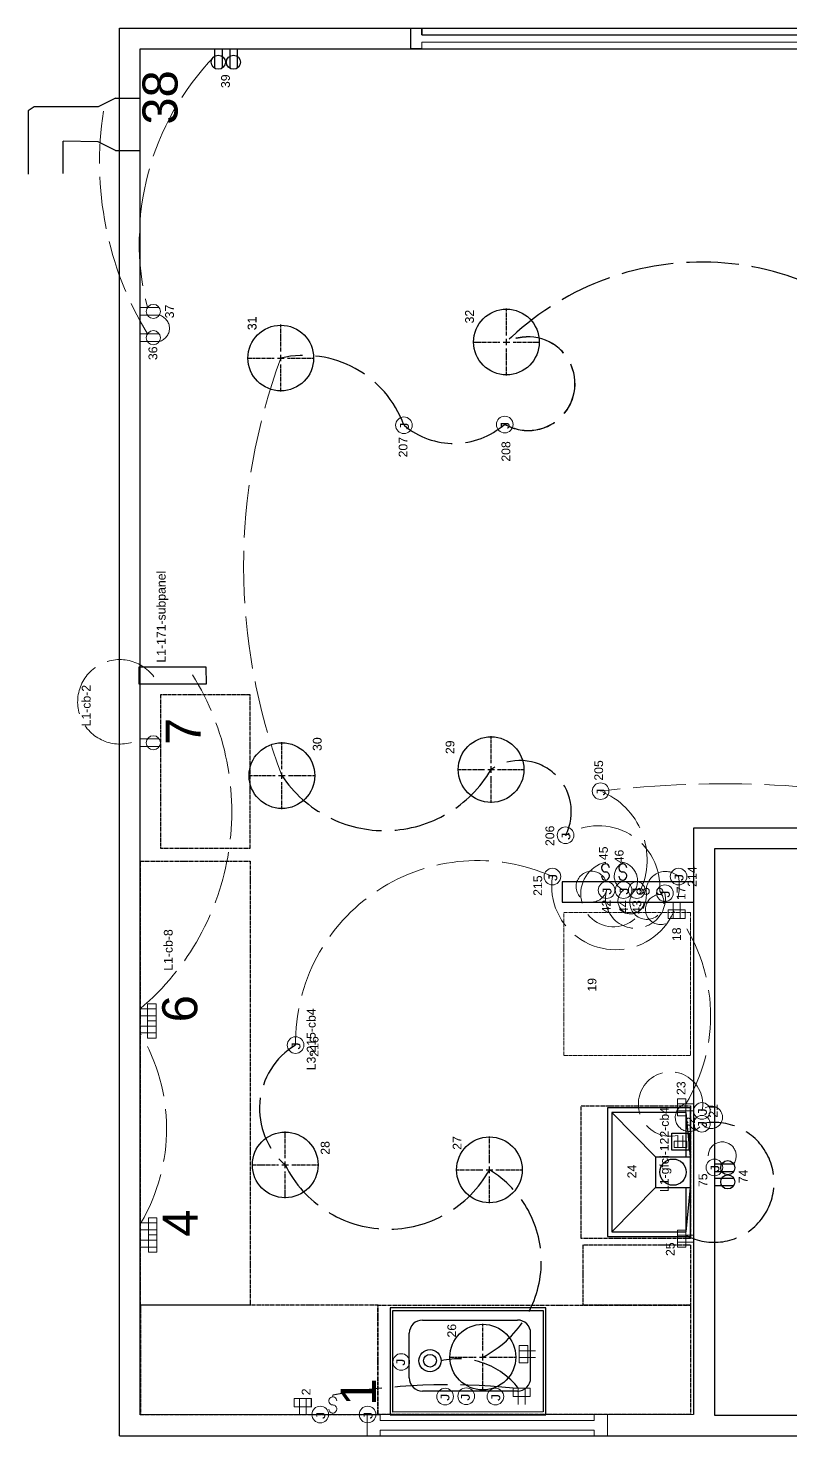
# Model space of a CAD drawing. Header units: inches. Extents: x 70 to 534, y 35 to 364.
# Drawn here: x 69.9 to 244, y 35.2 to 356.6 of the extents above; entities that cross this region are included whole.
import ezdxf

# ---------------------------------------------------------------- set-up
doc = ezdxf.new("R2010")
doc.units = ezdxf.units.IN
doc.header["$MEASUREMENT"] = 0
doc.linetypes.add('ACAD_ISO02W100', pattern=[15, 12, -3])
doc.linetypes.add('CENTER2', pattern=[1.125, 0.75, -0.125, 0.125, -0.125])
doc.layers.get('0').update_dxf_attribs({"color": 1, "lineweight": 9})
for name, color, linetype, lineweight in [('A201-Floorplan-2nd-floor', 7, 'Continuous', 9), ('E201-Electrical-2nd-floor', 6, 'Continuous', 9), ('E301-Electrical-attic', 7, 'Continuous', 9)]:
    doc.layers.add(name, color=color, linetype=linetype, lineweight=lineweight)
doc.styles.add('Reg', font='Courier New.ttf', dxfattribs={"height": 2})
doc.styles.get("Standard").update_dxf_attribs({"font": 'Arial.ttf', "height": 2})

# ---------------------------------------------------------------- blocks, each defined once
blk = doc.blocks.new('duplex-for-freezer-on-2nd-floor')
at = {"layer": 'E201-Electrical-2nd-floor'}
for p, q in [((0, 0), (0, -4.39)), ((1.73, 0), (1.73, -4.38))]:
    blk.add_line(p, q, dxfattribs=at)
blk.add_circle((0.86, -3.03), 1.61, dxfattribs=at)
blk = doc.blocks.new('refrigerator')
at = {"layer": 'A201-Floorplan-2nd-floor', "linetype": 'CENTER2'}
blk.add_lwpolyline([(0, 0), (-32.625, 0), (-32.625, 28.925), (0, 28.925)], close=True, dxfattribs=at)
blk = doc.blocks.new('stove')
at = {"layer": 'A201-Floorplan-2nd-floor', "linetype": 'CENTER2', "lineweight": 30}
blk.add_lwpolyline([(-30.27, 25), (0, 25), (0, 0), (-30.27, 0)], close=True, dxfattribs=at)
blk = doc.blocks.new('L2-dining-room-window')
at = {"layer": 'A201-Floorplan-2nd-floor', "lineweight": 30}
for p, q in [((0, -2.5), (0, 0)), ((0, 0), (4.75, 0)), ((4.75, 0), (4.75, -2.5)), ((3.2, -2.5), (4.75, -2.5)), ((3.2, -2.5), (3.2, -92.5)), ((4.75, -2.5), (3.2, -2.5)), ((0, -92.5), (0, -95)), ((3.2, -92.5), (4.75, -92.5)), ((4.75, -92.5), (3.2, -92.5)), ((4.75, -95), (4.75, -92.5)), ((0, -95), (4.75, -95))]:
    blk.add_line(p, q, dxfattribs=at)
at = {"layer": 'A201-Floorplan-2nd-floor'}
blk.add_lwpolyline([(0, -92.5), (1.55, -92.5), (1.55, -2.5), (0, -2.5)], dxfattribs=at)
blk = doc.blocks.new('L2-furnace-register-38-and-duct')
at = {"layer": 'A201-Floorplan-2nd-floor', "lineweight": 30}
for p, q in [((9, 25.55), (-5.42, 25.55)), ((9.97, 24.2), (9, 25.55)), ((9.97, 9.59), (9.97, 24.2)), ((-5.27, 17.56), (2.09, 17.56)), ((1.97, 9.59), (2.09, 17.56)), ((0, 5.61), (1.97, 9.59)), ((11.95, 5.61), (9.97, 9.59)), ((0, 5.61), (0, 0)), ((11.95, 5.61), (11.95, 0))]:
    blk.add_line(p, q, dxfattribs=at)
blk = doc.blocks.new('L2-switch-1')
at = {"layer": 'E201-Electrical-2nd-floor'}
for p, q in [((0.41, 0, -43.5), (0, 0, -43.5)), ((4.08, 0, -43.5), (4.49, 0, -43.5))]:
    blk.add_line(p, q, dxfattribs=at)
for centre, start, end in [((1.32, 0, -43.5), 90, 270), ((3.17, 0, -43.5), 270, 180), ((1.34, 0, -43.5), 270, 0)]:
    blk.add_arc(centre, 0.916, start, end, dxfattribs=at)
blk = doc.blocks.new('L2-gfci-duplex-2')
at = {"layer": 'E201-Electrical-2nd-floor'}
for p, q in [((0, 0, -43.5), (3.72, 0, -43.5)), ((3.72, 1.18, -43.5), (1.79, 1.18, -43.5)), ((1.79, -2.75, -43.5), (1.79, 1.18, -43.5)), ((0, -1.57, -43.5), (3.72, -1.57, -43.5))]:
    blk.add_line(p, q, dxfattribs=at)
at = {"layer": 'E201-Electrical-2nd-floor', "elevation": -43.5}
blk.add_lwpolyline([(1.79, -2.75), (1.79, 1.18), (3.72, 1.18), (3.72, -2.75)], close=True, dxfattribs=at)
blk = doc.blocks.new('L2-north-kitchen-butcher-block')
at = {"layer": 'A201-Floorplan-2nd-floor', "linetype": 'CENTER2', "lineweight": 30}
blk.add_lwpolyline([(0, -25), (-101.32, -25), (-101.32, 0), (0, 0)], close=True, dxfattribs=at)
blk = doc.blocks.new('L2-kitchen-NW-butcher-block')
at = {"layer": 'A201-Floorplan-2nd-floor', "linetype": 'CENTER2', "lineweight": 30}
blk.add_lwpolyline([(25, -54.19), (25, 0), (0, 0), (0, -54.19)], close=True, dxfattribs=at)
blk = doc.blocks.new('L2-kitchen-butcher-block-sink')
at = {"layer": 'A201-Floorplan-2nd-floor', "linetype": 'CENTER2', "lineweight": 30}
blk.add_lwpolyline([(0, 71.3625), (25, 71.3625), (25, 0), (0, 0)], close=True, dxfattribs=at)
blk = doc.blocks.new('L2-butcher-block-west-stove')
at = {"layer": 'A201-Floorplan-2nd-floor', "linetype": 'CENTER2', "lineweight": 30}
for p, q in [((13.69, 24.62), (0, 24.62)), ((0, 0), (0, 24.62)), ((13.69, 0), (13.69, 24.62)), ((13.69, 0), (0, 0))]:
    blk.add_line(p, q, dxfattribs=at)
blk = doc.blocks.new('smart-hood')
at = {"lineweight": 30}
for p, q in [((11.15625, 8), (11.15625, 0)), ((18.15625, 8), (11.15625, 8)), ((18.15625, 8), (18.15625, 0))]:
    blk.add_line(p, q, dxfattribs=at)
blk.add_lwpolyline([(0, 0), (29.3125, 0), (29.3125, 19), (0, 19)], close=True, dxfattribs=at)
blk.add_lwpolyline([(18.15625, 1), (28.3125, 1), (28.3125, 18), (1, 18), (1, 1), (11.15625, 1)], dxfattribs=at)
blk.add_circle((14.65625, 4), 3, dxfattribs=at)
blk = doc.blocks.new('L2-stove-exhaust-hood')
at = {"layer": 'A201-Floorplan-2nd-floor', "lineweight": 30}
for p, q in [((0, 8), (-10.15625, 18)), ((17.15625, 18), (7, 8)), ((-10.15625, 1), (0, 0)), ((7, 0), (17.15625, 1))]:
    blk.add_line(p, q, dxfattribs=at)
blk.add_blockref('smart-hood', (-11.15625, 0), dxfattribs=at)
blk = doc.blocks.new('L2-gfci-duplex-4')
at = {"layer": 'E201-Electrical-2nd-floor'}
for p, q in [((-3.92, 0, -48.88), (-3.92, -1.96, -48.88)), ((3.92, 0, -48.88), (-3.92, 0, -48.88)), ((-2.75, 1.76, -48.88), (-2.75, -1.96, -48.88)), ((-1.18, 1.76, -48.88), (-1.18, -1.96, -48.88)), ((0, -1.96, -48.88), (0, 0, -48.88)), ((1.18, 1.7, -48.88), (1.18, -1.96, -48.88)), ((2.75, 1.7, -48.88), (2.75, -1.96, -48.88)), ((3.92, -1.96, -48.88), (3.92, 0, -48.88)), ((-3.92, -1.96, -48.88), (3.92, -1.96, -48.88))]:
    blk.add_line(p, q, dxfattribs=at)
blk = doc.blocks.new('L2-gfci-duplex-6')
at = {"layer": 'E201-Electrical-2nd-floor'}
for p, q in [((-3.92, 0, -49.38), (-3.92, -1.96, -49.38)), ((3.92, 0, -49.38), (-3.92, 0, -49.38)), ((-2.75, 1.69, -49.38), (-2.75, -1.96, -49.38)), ((-1.18, 1.69, -49.38), (-1.18, -1.96, -49.38)), ((0, -1.96, -49.38), (0, 0, -49.38)), ((1.18, 1.7, -49.38), (1.18, -1.96, -49.38)), ((2.75, 1.7, -49.38), (2.75, -1.96, -49.38)), ((3.92, -1.96, -49.38), (3.92, 0, -49.38)), ((-3.92, -1.96, -49.38), (3.92, -1.96, -49.38))]:
    blk.add_line(p, q, dxfattribs=at)
blk = doc.blocks.new('L2-gfci-duplex-10')
at = {"layer": 'E201-Electrical-2nd-floor'}
for p, q in [((0, 1.57), (3.72, 1.57)), ((0, 0), (3.72, 0)), ((3.72, 2.75), (1.79, 2.75)), ((1.79, -1.18), (1.79, 2.75))]:
    blk.add_line(p, q, dxfattribs=at)
blk.add_lwpolyline([(1.79, -1.18), (1.79, 2.75), (3.72, 2.75), (3.72, -1.18)], close=True, dxfattribs=at)
blk = doc.blocks.new('L2-gfci-duplex-9')
at = {"layer": 'E201-Electrical-2nd-floor'}
for p, q in [((0, 0), (0, -1.94)), ((3.92, 0), (0, 0)), ((1.18, -3.72), (1.18, 0)), ((2.75, -3.72), (2.75, 0)), ((3.92, -1.94), (3.92, 0)), ((3.92, -1.94), (0, -1.94))]:
    blk.add_line(p, q, dxfattribs=at)
blk = doc.blocks.new('L2-cabinet-holding-kitchen-sink')
at = {"layer": 'A201-Floorplan-2nd-floor', "lineweight": -3}
for points in [[(0, 0), (0, 35.56), (-24.42, 35.56), (-24.4, 0)], [(-23.77, 0.62), (-23.8, 34.94), (-0.63, 34.94), (-0.63, 0.62)]]:
    blk.add_lwpolyline(points, close=True, dxfattribs=at)
blk = doc.blocks.new('L2-insinkerator')
at = {"layer": 'E201-Electrical-2nd-floor', "lineweight": -3}
blk.add_circle((0, 2.53), 2.53, dxfattribs=at)
blk = doc.blocks.new('L2-kitchen-sink-and-drain')
at = {"layer": 'A201-Floorplan-2nd-floor', "lineweight": -3}
for p, q in [((-3.9375, 4.71875), (6.28125, 4.71875)), ((-6.9375, -19.96875), (-6.9375, 1.71875)), ((9.28125, 1.71875), (9.28125, -19.96875)), ((-3.9375, -22.96875), (6.28125, -22.96875))]:
    blk.add_line(p, q, dxfattribs=at)
blk.add_circle((0, 0), 1.45459, dxfattribs=at)
for centre, start, end in [((-3.9375, 1.71875), 90, 180), ((6.28125, 1.71875), 0, 90), ((-3.9375, -19.96875), 180, 270), ((6.28125, -19.96875), 270, 0)]:
    blk.add_arc(centre, 3, start, end, dxfattribs=at)
blk = doc.blocks.new('L2-gfci-duplex-18')
at = {"layer": 'E201-Electrical-2nd-floor'}
for p, q in [((-3.72, 2.75, -29.75), (-1.79, 2.75, -29.75)), ((-1.79, 2.75, -29.75), (-3.72, 2.75, -29.75)), ((-3.72, 2.75, -29.75), (-3.72, -1.18, -29.75)), ((0, 1.57, -29.75), (-3.72, 1.57, -29.75)), ((0, 1.57, -29.75), (-3.72, 1.57, -29.75)), ((0, 0, -29.75), (-3.72, 0, -29.75)), ((-1.79, 2.75, -29.75), (-1.79, -1.18, -29.75)), ((-3.72, -1.18, -29.75), (-1.79, -1.18, -29.75))]:
    blk.add_line(p, q, dxfattribs=at)
blk = doc.blocks.new('L2-gfci-duplex-23')
at = {"layer": 'E201-Electrical-2nd-floor'}
for p, q in [((-1.18, 3.72, -56.5), (-1.18, 1.79, -56.5)), ((2.75, 3.72, -56.5), (-1.18, 3.72, -56.5)), ((0, 0, -56.5), (0, 3.72, -56.5)), ((1.57, 0, -56.5), (1.57, 3.72, -56.5)), ((2.75, 1.79, -56.5), (2.75, 3.72, -56.5)), ((2.75, 1.79, -56.5), (-1.18, 1.79, -56.5))]:
    blk.add_line(p, q, dxfattribs=at)
blk = doc.blocks.new('L2-j-box-22')
at = {"layer": 'E201-Electrical-2nd-floor'}
blk.add_circle((0, -1.9), 1.9, dxfattribs=at)
at = {"layer": 'E201-Electrical-2nd-floor', "lineweight": 5, "style": 'Reg'}
blk.add_text('J', height=2, dxfattribs=at).set_placement((-1.25, -3.01))
blk = doc.blocks.new('L2-j-box-21')
at = {"layer": 'E201-Electrical-2nd-floor'}
blk.add_circle((0, -1.9), 1.9, dxfattribs=at)
at = {"layer": 'E201-Electrical-2nd-floor', "lineweight": 5, "style": 'Reg'}
blk.add_text('J', height=2, dxfattribs=at).set_placement((-1.25, -3.01))
blk = doc.blocks.new('L2-gfci-duplex-25')
at = {"layer": 'E201-Electrical-2nd-floor'}
for p, q in [((-1.18, 3.72, -56.5), (-1.18, 1.79, -56.5)), ((2.75, 3.72, -56.5), (-1.18, 3.72, -56.5)), ((0, 0, -56.5), (0, 3.72, -56.5)), ((1.57, 0, -56.5), (1.57, 3.72, -56.5)), ((2.75, 1.79, -56.5), (2.75, 3.72, -56.5)), ((2.75, 1.79, -56.5), (-1.18, 1.79, -56.5))]:
    blk.add_line(p, q, dxfattribs=at)
blk = doc.blocks.new('*U117')
at = {"layer": 'E201-Electrical-2nd-floor', "color": 0, "linetype": 'CENTER2', "lineweight": -3, "transparency": 16777216}
for p, q in [((0, 1.5), (0, 7.62)), ((-7.62, 0), (-1.5, 0)), ((1.5, 0), (7.62, 0)), ((0, -7.62), (0, -1.5))]:
    blk.add_line(p, q, dxfattribs=at)
at = {"layer": 'E201-Electrical-2nd-floor', "color": 0, "linetype": 'Continuous', "lineweight": -3, "transparency": 16777216}
for p, q in [((-0.75, 0), (0.75, 0)), ((0, -0.75), (0, 0.75))]:
    blk.add_line(p, q, dxfattribs=at)
blk = doc.blocks.new('L2-ceiling-led-26')
at = {"layer": 'E201-Electrical-2nd-floor', "lineweight": -3}
blk.add_circle((0, 0, -94.5), 7.5, dxfattribs=at)
at = {"layer": 'E201-Electrical-2nd-floor', "linetype": 'CENTER2', "lineweight": -3, "rotation": 270}
blk.add_blockref('*U117', (0, 0, -94.5), dxfattribs=at)
blk = doc.blocks.new('*U119')
at = {"layer": 'E201-Electrical-2nd-floor', "color": 0, "linetype": 'CENTER2', "lineweight": -3, "transparency": 16777216}
for p, q in [((0, 1.5), (0, 7.62)), ((-7.62, 0), (-1.5, 0)), ((1.5, 0), (7.62, 0)), ((0, -7.62), (0, -1.5))]:
    blk.add_line(p, q, dxfattribs=at)
at = {"layer": 'E201-Electrical-2nd-floor', "color": 0, "linetype": 'Continuous', "lineweight": -3, "transparency": 16777216}
for p, q in [((-0.75, 0), (0.75, 0)), ((0, -0.75), (0, 0.75))]:
    blk.add_line(p, q, dxfattribs=at)
blk = doc.blocks.new('L2-ceiling-led-27')
at = {"layer": 'E201-Electrical-2nd-floor', "lineweight": -3}
blk.add_circle((0, 0, -93.5), 7.5, dxfattribs=at)
at = {"layer": 'E201-Electrical-2nd-floor', "linetype": 'CENTER2', "lineweight": -3, "rotation": 270}
blk.add_blockref('*U119', (0, 0, -93.5), dxfattribs=at)
blk = doc.blocks.new('*U121')
at = {"layer": 'E201-Electrical-2nd-floor', "color": 0, "linetype": 'CENTER2', "lineweight": -3, "transparency": 16777216}
for p, q in [((0, 1.5), (0, 7.62)), ((-7.62, 0), (-1.5, 0)), ((1.5, 0), (7.62, 0)), ((0, -7.62), (0, -1.5))]:
    blk.add_line(p, q, dxfattribs=at)
at = {"layer": 'E201-Electrical-2nd-floor', "color": 0, "linetype": 'Continuous', "lineweight": -3, "transparency": 16777216}
for p, q in [((-0.75, 0), (0.75, 0)), ((0, -0.75), (0, 0.75))]:
    blk.add_line(p, q, dxfattribs=at)
blk = doc.blocks.new('L2-ceiling-led-28')
at = {"layer": 'E201-Electrical-2nd-floor', "lineweight": -3}
blk.add_circle((0, 0, -93.88), 7.5, dxfattribs=at)
at = {"layer": 'E201-Electrical-2nd-floor', "linetype": 'CENTER2', "lineweight": -3, "rotation": 270}
blk.add_blockref('*U121', (0, 0, -93.88), dxfattribs=at)
blk = doc.blocks.new('L2-j-box-14')
at = {"layer": 'E201-Electrical-2nd-floor'}
blk.add_circle((0, -1.9), 1.9, dxfattribs=at)
at = {"layer": 'E201-Electrical-2nd-floor', "lineweight": 5, "style": 'Reg'}
blk.add_text('J', height=2, dxfattribs=at).set_placement((-1.1, -2.75))
blk = doc.blocks.new('L2-j-box-13')
at = {"layer": 'E201-Electrical-2nd-floor'}
blk.add_circle((0, 0), 1.9, dxfattribs=at)
at = {"layer": 'E201-Electrical-2nd-floor', "lineweight": 5, "style": 'Reg'}
blk.add_text('J', height=2, dxfattribs=at).set_placement((-1.2, -0.98))
blk = doc.blocks.new('L2-j-box-12')
at = {"layer": 'E201-Electrical-2nd-floor'}
blk.add_circle((0, 0), 1.9, dxfattribs=at)
at = {"layer": 'E201-Electrical-2nd-floor', "lineweight": 5, "style": 'Reg'}
blk.add_text('J', height=2, dxfattribs=at).set_placement((-1.25, -0.82))
blk = doc.blocks.new('L2-j-box-11')
at = {"layer": 'E201-Electrical-2nd-floor'}
blk.add_circle((0, 0), 1.9, dxfattribs=at)
at = {"layer": 'E201-Electrical-2nd-floor', "lineweight": 5, "style": 'Reg'}
blk.add_text('J', height=2, dxfattribs=at).set_placement((-1.25, -1.11))
blk = doc.blocks.new('L2-j-box-15')
at = {"layer": 'E201-Electrical-2nd-floor'}
blk.add_circle((0, 0), 1.9, dxfattribs=at)
at = {"layer": 'E201-Electrical-2nd-floor', "lineweight": 5, "style": 'Reg'}
blk.add_text('J', height=2, dxfattribs=at).set_placement((-1.25, -1.11))
blk = doc.blocks.new('L2-j-box-16')
at = {"layer": 'E201-Electrical-2nd-floor'}
blk.add_circle((0, 0), 1.9, dxfattribs=at)
at = {"layer": 'E201-Electrical-2nd-floor', "lineweight": 5, "style": 'Reg'}
blk.add_text('J', height=2, dxfattribs=at).set_placement((-1.25, -1.11))
blk = doc.blocks.new('*U125')
at = {"layer": 'E201-Electrical-2nd-floor', "color": 0, "linetype": 'CENTER2', "lineweight": -3, "transparency": 16777216}
for p, q in [((0, 1.5), (0, 7.62)), ((-7.62, 0), (-1.5, 0)), ((1.5, 0), (7.62, 0)), ((0, -7.62), (0, -1.5))]:
    blk.add_line(p, q, dxfattribs=at)
at = {"layer": 'E201-Electrical-2nd-floor', "color": 0, "linetype": 'Continuous', "lineweight": -3, "transparency": 16777216}
for p, q in [((-0.75, 0), (0.75, 0)), ((0, -0.75), (0, 0.75))]:
    blk.add_line(p, q, dxfattribs=at)
blk = doc.blocks.new('L2-ceiling-led-29')
at = {"layer": 'E201-Electrical-2nd-floor', "lineweight": -3}
blk.add_circle((0, 0, -93), 7.5, dxfattribs=at)
at = {"layer": 'E201-Electrical-2nd-floor', "linetype": 'CENTER2', "lineweight": -3, "rotation": 270}
blk.add_blockref('*U125', (0, 0, -93), dxfattribs=at)
blk = doc.blocks.new('*U127')
at = {"layer": 'E201-Electrical-2nd-floor', "color": 0, "linetype": 'CENTER2', "lineweight": -3, "transparency": 16777216}
for p, q in [((0, 1.5), (0, 7.62)), ((-7.62, 0), (-1.5, 0)), ((1.5, 0), (7.62, 0)), ((0, -7.62), (0, -1.5))]:
    blk.add_line(p, q, dxfattribs=at)
at = {"layer": 'E201-Electrical-2nd-floor', "color": 0, "linetype": 'Continuous', "lineweight": -3, "transparency": 16777216}
for p, q in [((-0.75, 0), (0.75, 0)), ((0, -0.75), (0, 0.75))]:
    blk.add_line(p, q, dxfattribs=at)
blk = doc.blocks.new('L2-ceiling-led-30')
at = {"layer": 'E201-Electrical-2nd-floor', "lineweight": -3}
blk.add_circle((0, 0, -94.38), 7.5, dxfattribs=at)
at = {"layer": 'E201-Electrical-2nd-floor', "linetype": 'CENTER2', "lineweight": -3, "rotation": 270}
blk.add_blockref('*U127', (0, 0, -94.38), dxfattribs=at)
blk = doc.blocks.new('*U129')
at = {"layer": 'E201-Electrical-2nd-floor', "color": 0, "linetype": 'CENTER2', "lineweight": -3, "transparency": 16777216}
for p, q in [((0, 1.5), (0, 7.62)), ((-7.62, 0), (-1.5, 0)), ((1.5, 0), (7.62, 0)), ((0, -7.62), (0, -1.5))]:
    blk.add_line(p, q, dxfattribs=at)
at = {"layer": 'E201-Electrical-2nd-floor', "color": 0, "linetype": 'Continuous', "lineweight": -3, "transparency": 16777216}
for p, q in [((-0.75, 0), (0.75, 0)), ((0, -0.75), (0, 0.75))]:
    blk.add_line(p, q, dxfattribs=at)
blk = doc.blocks.new('L2-ceiling-led-31')
at = {"layer": 'E201-Electrical-2nd-floor', "lineweight": -3}
blk.add_circle((0, 0, -93.38), 7.5, dxfattribs=at)
at = {"layer": 'E201-Electrical-2nd-floor', "linetype": 'CENTER2', "lineweight": -3, "rotation": 270}
blk.add_blockref('*U129', (0, 0, -93.38), dxfattribs=at)
blk = doc.blocks.new('*U131')
at = {"layer": 'E201-Electrical-2nd-floor', "color": 0, "linetype": 'CENTER2', "lineweight": -3, "transparency": 16777216}
for p, q in [((0, 1.5), (0, 7.62)), ((-7.62, 0), (-1.5, 0)), ((1.5, 0), (7.62, 0)), ((0, -7.62), (0, -1.5))]:
    blk.add_line(p, q, dxfattribs=at)
at = {"layer": 'E201-Electrical-2nd-floor', "color": 0, "linetype": 'Continuous', "lineweight": -3, "transparency": 16777216}
for p, q in [((-0.75, 0), (0.75, 0)), ((0, -0.75), (0, 0.75))]:
    blk.add_line(p, q, dxfattribs=at)
blk = doc.blocks.new('L2-ceiling-led-32')
at = {"layer": 'E201-Electrical-2nd-floor', "lineweight": -3}
blk.add_circle((0, 0, -93.38), 7.5, dxfattribs=at)
at = {"layer": 'E201-Electrical-2nd-floor', "linetype": 'CENTER2', "lineweight": -3, "rotation": 270}
blk.add_blockref('*U131', (0, 0, -93.38), dxfattribs=at)
blk = doc.blocks.new('L2-duplex-36')
at = {"layer": 'E201-Electrical-2nd-floor'}
for p, q in [((0, 0, -15.25), (0, -4.39, -15.25)), ((1.73, 0, -15.25), (1.73, -4.38, -15.25))]:
    blk.add_line(p, q, dxfattribs=at)
blk.add_circle((0.86, -3.03, -15.25), 1.61, dxfattribs=at)
blk = doc.blocks.new('L2-duplex-37')
at = {"layer": 'E201-Electrical-2nd-floor'}
for p, q in [((0, 0, -15.25), (0, -4.39, -15.25)), ((1.73, 0, -15.25), (1.73, -4.38, -15.25))]:
    blk.add_line(p, q, dxfattribs=at)
blk.add_circle((0.86, -3.03, -15.25), 1.61, dxfattribs=at)
blk = doc.blocks.new('L2-duplex-39')
at = {"layer": 'E201-Electrical-2nd-floor', "lineweight": -3}
for p, q in [((0, 2.75, -15.75), (-4.39, 2.75, -15.75)), ((0, 1.02, -15.75), (-4.38, 1.02, -15.75)), ((0, -0.71, -15.75), (-4.39, -0.71, -15.75)), ((0, -2.44, -15.75), (-4.38, -2.44, -15.75))]:
    blk.add_line(p, q, dxfattribs=at)
for centre in [(-3.03, 1.89, -15.75), (-3.03, -1.57, -15.75)]:
    blk.add_circle(centre, 1.61, dxfattribs=at)
blk = doc.blocks.new('L2-j-box-42')
at = {"layer": 'E201-Electrical-2nd-floor'}
blk.add_circle((-1.9, 0, -67.12), 1.9, dxfattribs=at)
at = {"layer": 'E201-Electrical-2nd-floor', "lineweight": 5, "style": 'Reg'}
blk.add_text('J', height=2, dxfattribs=at).set_placement((-3.15, -1.11, -67.12))
blk = doc.blocks.new('L2-j-box-44')
at = {"layer": 'E201-Electrical-2nd-floor'}
blk.add_circle((-1.9, 0, -75.62), 1.9, dxfattribs=at)
at = {"layer": 'E201-Electrical-2nd-floor', "lineweight": 5, "style": 'Reg'}
blk.add_text('J', height=2, dxfattribs=at).set_placement((-3.15, -1.11, -75.62))
blk = doc.blocks.new('L2-j-box-43')
at = {"layer": 'E201-Electrical-2nd-floor'}
blk.add_circle((-1.9, 0, -67.25), 1.9, dxfattribs=at)
at = {"layer": 'E201-Electrical-2nd-floor', "lineweight": 5, "style": 'Reg'}
blk.add_text('J', height=2, dxfattribs=at).set_placement((-3.15, -1.11, -67.25))
blk = doc.blocks.new('L2-j-box-17')
at = {"layer": 'E201-Electrical-2nd-floor'}
blk.add_circle((1.9, 0, -52.62), 1.9, dxfattribs=at)
at = {"layer": 'E201-Electrical-2nd-floor', "lineweight": 5, "style": 'Reg'}
blk.add_text('J', height=2, dxfattribs=at).set_placement((0.65, -1.11, -52.62))
blk = doc.blocks.new('L2-switch-45')
at = {"layer": 'E201-Electrical-2nd-floor', "lineweight": -3}
for p, q in [((0.41, 0, -45.25), (0, 0, -45.25)), ((4.08, 0, -45.25), (4.49, 0, -45.25))]:
    blk.add_line(p, q, dxfattribs=at)
for centre, start, end in [((1.32, 0, -45.25), 90, 270), ((3.17, 0, -45.25), 270, 180), ((1.34, 0, -45.25), 270, 0)]:
    blk.add_arc(centre, 0.916, start, end, dxfattribs=at)
blk = doc.blocks.new('L2-switch-46')
at = {"layer": 'E201-Electrical-2nd-floor', "lineweight": -3}
for p, q in [((0.41, 0, -45), (0, 0, -45)), ((4.08, 0, -45), (4.49, 0, -45))]:
    blk.add_line(p, q, dxfattribs=at)
for centre, start, end in [((1.32, 0, -45), 90, 270), ((3.17, 0, -45), 270, 180), ((1.34, 0, -45), 270, 0)]:
    blk.add_arc(centre, 0.916, start, end, dxfattribs=at)
blk = doc.blocks.new('L2-j-box-77')
at = {"layer": 'E201-Electrical-2nd-floor'}
blk.add_circle((1.9, 0, -8), 1.9, dxfattribs=at)
at = {"layer": 'E201-Electrical-2nd-floor', "lineweight": 5, "style": 'Reg'}
blk.add_text('J', height=2, dxfattribs=at).set_placement((0.65, -1.11, -8))
blk = doc.blocks.new('L3-attic-j-box-215')
at = {"layer": 'E301-Electrical-attic'}
blk.add_circle((0, 0), 1.9, dxfattribs=at)
at = {"layer": 'E301-Electrical-attic', "lineweight": 5, "style": 'Reg'}
blk.add_text('J', height=2, dxfattribs=at).set_placement((-1.25, -1.11))
blk = doc.blocks.new('L1-171-subpanel')
at = {"layer": 'E201-Electrical-2nd-floor', "lineweight": -3}
blk.add_lwpolyline([(0, 0), (4.01, 0.03), (4, -15.21), (0, -15.25)], close=True, dxfattribs=at)
blk = doc.blocks.new('L1-gfci-122')
at = {"layer": 'E201-Electrical-2nd-floor', "lineweight": 30}
for p, q in [((-2.06, -2.48), (-2.06, 1.37)), ((-2.06, 1.37), (-0.08, 1.37)), ((-0.08, 1.37), (1.85, 1.37)), ((1.85, 1.37), (1.85, -2.48)), ((1.85, -2.48), (-2.06, -2.48))]:
    blk.add_line(p, q, dxfattribs=at)
at = {"layer": 'E201-Electrical-2nd-floor'}
for p, q in [((-1.44, 0.87), (0, 0.87)), ((-1.44, -2.03), (-1.44, 0.87)), ((1.32, 0), (-1.44, 0)), ((0, -2.03), (0, 0.87)), ((1.32, -1.16), (-1.44, -1.16)), ((0, -2.03), (-1.44, -2.03))]:
    blk.add_line(p, q, dxfattribs=at)
blk = doc.blocks.new('*U373')
at = {"layer": 'E301-Electrical-attic', "color": 0, "linetype": 'CENTER2', "lineweight": -3, "transparency": 16777216}
for p, q in [((0, 1.5), (0, 7.62)), ((-7.62, 0), (-1.5, 0)), ((1.5, 0), (7.62, 0)), ((0, -7.62), (0, -1.5))]:
    blk.add_line(p, q, dxfattribs=at)
at = {"layer": 'E301-Electrical-attic', "color": 0, "linetype": 'Continuous', "lineweight": -3, "transparency": 16777216}
for p, q in [((-0.75, 0), (0.75, 0)), ((0, -0.75), (0, 0.75))]:
    blk.add_line(p, q, dxfattribs=at)
blk = doc.blocks.new('L2-led-26')
at = {"layer": 'E301-Electrical-attic', "lineweight": -3}
blk.add_circle((0, 0), 7.5, dxfattribs=at)
at = {"layer": 'E301-Electrical-attic', "linetype": 'CENTER2', "lineweight": -3, "rotation": 270}
blk.add_blockref('*U373', (0, 0), dxfattribs=at)
blk = doc.blocks.new('*U374')
at = {"layer": 'E301-Electrical-attic', "color": 0, "linetype": 'CENTER2', "lineweight": -3, "transparency": 16777216}
for p, q in [((0, 1.5), (0, 7.62)), ((-7.62, 0), (-1.5, 0)), ((1.5, 0), (7.62, 0)), ((0, -7.62), (0, -1.5))]:
    blk.add_line(p, q, dxfattribs=at)
at = {"layer": 'E301-Electrical-attic', "color": 0, "linetype": 'Continuous', "lineweight": -3, "transparency": 16777216}
for p, q in [((-0.75, 0), (0.75, 0)), ((0, -0.75), (0, 0.75))]:
    blk.add_line(p, q, dxfattribs=at)
blk = doc.blocks.new('L2-led-27')
at = {"layer": 'E301-Electrical-attic', "lineweight": -3}
blk.add_circle((0, 0), 7.5, dxfattribs=at)
at = {"layer": 'E301-Electrical-attic', "linetype": 'CENTER2', "lineweight": -3, "rotation": 270}
blk.add_blockref('*U374', (0, 0), dxfattribs=at)
blk = doc.blocks.new('*U376')
at = {"layer": 'E301-Electrical-attic', "color": 0, "linetype": 'CENTER2', "lineweight": -3, "transparency": 16777216}
for p, q in [((0, 1.5), (0, 7.62)), ((-7.62, 0), (-1.5, 0)), ((1.5, 0), (7.62, 0)), ((0, -7.62), (0, -1.5))]:
    blk.add_line(p, q, dxfattribs=at)
at = {"layer": 'E301-Electrical-attic', "color": 0, "linetype": 'Continuous', "lineweight": -3, "transparency": 16777216}
for p, q in [((-0.75, 0), (0.75, 0)), ((0, -0.75), (0, 0.75))]:
    blk.add_line(p, q, dxfattribs=at)
blk = doc.blocks.new('L2-led-28')
at = {"layer": 'E301-Electrical-attic', "lineweight": -3}
blk.add_circle((0, 0), 7.5, dxfattribs=at)
at = {"layer": 'E301-Electrical-attic', "linetype": 'CENTER2', "lineweight": -3, "rotation": 270}
blk.add_blockref('*U376', (0, 0), dxfattribs=at)
blk = doc.blocks.new('L3-215')
at = {"layer": 'E201-Electrical-2nd-floor'}
blk.add_circle((0, 0), 1.9, dxfattribs=at)
at = {"layer": 'E201-Electrical-2nd-floor', "lineweight": 5, "style": 'Reg'}
blk.add_text('J', height=2, dxfattribs=at).set_placement((-1.25, -1.11))
blk = doc.blocks.new('L2-44')
at = {"layer": 'E301-Electrical-attic'}
blk.add_circle((0, 0), 1.9, dxfattribs=at)
at = {"layer": 'E301-Electrical-attic', "lineweight": 5, "style": 'Reg'}
blk.add_text('J', height=2, dxfattribs=at).set_placement((-1.25, -1.11))
blk = doc.blocks.new('L2-46')
at = {"layer": 'E301-Electrical-attic', "lineweight": -3}
for p, q in [((0.41, 0), (0, 0)), ((4.08, 0), (4.49, 0))]:
    blk.add_line(p, q, dxfattribs=at)
for centre, start, end in [((1.32, 0), 90, 270), ((3.17, 0), 270, 180), ((1.34, 0), 270, 0)]:
    blk.add_arc(centre, 0.916, start, end, dxfattribs=at)
blk = doc.blocks.new('L2-43')
at = {"layer": 'E301-Electrical-attic'}
blk.add_circle((0, 0), 1.9, dxfattribs=at)
at = {"layer": 'E301-Electrical-attic', "lineweight": 5, "style": 'Reg'}
blk.add_text('J', height=2, dxfattribs=at).set_placement((-1.25, -1.11))
blk = doc.blocks.new('L2-45')
at = {"layer": 'E301-Electrical-attic', "lineweight": -3}
for p, q in [((0.41, 0), (0, 0)), ((4.08, 0), (4.49, 0))]:
    blk.add_line(p, q, dxfattribs=at)
for centre, start, end in [((1.32, 0), 90, 270), ((3.17, 0), 270, 180), ((1.34, 0), 270, 0)]:
    blk.add_arc(centre, 0.916, start, end, dxfattribs=at)
blk = doc.blocks.new('*U383')
at = {"layer": 'E301-Electrical-attic', "color": 0, "linetype": 'CENTER2', "lineweight": -3, "transparency": 16777216}
for p, q in [((0, 1.5), (0, 7.62)), ((-7.62, 0), (-1.5, 0)), ((1.5, 0), (7.62, 0)), ((0, -7.62), (0, -1.5))]:
    blk.add_line(p, q, dxfattribs=at)
at = {"layer": 'E301-Electrical-attic', "color": 0, "linetype": 'Continuous', "lineweight": -3, "transparency": 16777216}
for p, q in [((-0.75, 0), (0.75, 0)), ((0, -0.75), (0, 0.75))]:
    blk.add_line(p, q, dxfattribs=at)
blk = doc.blocks.new('L2-29')
at = {"layer": 'E301-Electrical-attic', "lineweight": -3}
blk.add_circle((0, 0), 7.5, dxfattribs=at)
at = {"layer": 'E301-Electrical-attic', "linetype": 'CENTER2', "lineweight": -3, "rotation": 270}
blk.add_blockref('*U383', (0, 0), dxfattribs=at)
blk = doc.blocks.new('*U385')
at = {"layer": 'E301-Electrical-attic', "color": 0, "linetype": 'CENTER2', "lineweight": -3, "transparency": 16777216}
for p, q in [((0, 1.5), (0, 7.62)), ((-7.62, 0), (-1.5, 0)), ((1.5, 0), (7.62, 0)), ((0, -7.62), (0, -1.5))]:
    blk.add_line(p, q, dxfattribs=at)
at = {"layer": 'E301-Electrical-attic', "color": 0, "linetype": 'Continuous', "lineweight": -3, "transparency": 16777216}
for p, q in [((-0.75, 0), (0.75, 0)), ((0, -0.75), (0, 0.75))]:
    blk.add_line(p, q, dxfattribs=at)
blk = doc.blocks.new('L2-30')
at = {"layer": 'E301-Electrical-attic', "lineweight": -3}
blk.add_circle((0, 0), 7.5, dxfattribs=at)
at = {"layer": 'E301-Electrical-attic', "linetype": 'CENTER2', "lineweight": -3, "rotation": 270}
blk.add_blockref('*U385', (0, 0), dxfattribs=at)
blk = doc.blocks.new('*U387')
at = {"layer": 'E301-Electrical-attic', "color": 0, "linetype": 'CENTER2', "lineweight": -3, "transparency": 16777216}
for p, q in [((0, 1.5), (0, 7.62)), ((-7.62, 0), (-1.5, 0)), ((1.5, 0), (7.62, 0)), ((0, -7.62), (0, -1.5))]:
    blk.add_line(p, q, dxfattribs=at)
at = {"layer": 'E301-Electrical-attic', "color": 0, "linetype": 'Continuous', "lineweight": -3, "transparency": 16777216}
for p, q in [((-0.75, 0), (0.75, 0)), ((0, -0.75), (0, 0.75))]:
    blk.add_line(p, q, dxfattribs=at)
blk = doc.blocks.new('L2-31')
at = {"layer": 'E301-Electrical-attic', "lineweight": -3}
blk.add_circle((0, 0), 7.5, dxfattribs=at)
at = {"layer": 'E301-Electrical-attic', "linetype": 'CENTER2', "lineweight": -3, "rotation": 270}
blk.add_blockref('*U387', (0, 0), dxfattribs=at)
blk = doc.blocks.new('*U389')
at = {"layer": 'E301-Electrical-attic', "color": 0, "linetype": 'CENTER2', "lineweight": -3, "transparency": 16777216}
for p, q in [((0, 1.5), (0, 7.62)), ((-7.62, 0), (-1.5, 0)), ((1.5, 0), (7.62, 0)), ((0, -7.62), (0, -1.5))]:
    blk.add_line(p, q, dxfattribs=at)
at = {"layer": 'E301-Electrical-attic', "color": 0, "linetype": 'Continuous', "lineweight": -3, "transparency": 16777216}
for p, q in [((-0.75, 0), (0.75, 0)), ((0, -0.75), (0, 0.75))]:
    blk.add_line(p, q, dxfattribs=at)
blk = doc.blocks.new('L2-32')
at = {"layer": 'E301-Electrical-attic', "lineweight": -3}
blk.add_circle((0, 0), 7.5, dxfattribs=at)
at = {"layer": 'E301-Electrical-attic', "linetype": 'CENTER2', "lineweight": -3, "rotation": 270}
blk.add_blockref('*U389', (0, 0), dxfattribs=at)
blk = doc.blocks.new('L3-205')
at = {"layer": 'E201-Electrical-2nd-floor'}
blk.add_circle((0, 0), 1.9, dxfattribs=at)
at = {"layer": 'E201-Electrical-2nd-floor', "lineweight": 5, "style": 'Reg'}
blk.add_text('J', height=2, dxfattribs=at).set_placement((-1.25, -1.11))
blk = doc.blocks.new('L3-206')
at = {"layer": 'E201-Electrical-2nd-floor'}
blk.add_circle((0, 0), 1.9, dxfattribs=at)
at = {"layer": 'E201-Electrical-2nd-floor', "lineweight": 5, "style": 'Reg'}
blk.add_text('J', height=2, dxfattribs=at).set_placement((-1.25, -1.11))
blk = doc.blocks.new('L3-j-box-206')
at = {"layer": 'E301-Electrical-attic'}
blk.add_circle((0, 0), 1.9, dxfattribs=at)
at = {"layer": 'E301-Electrical-attic', "lineweight": 5, "style": 'Reg'}
blk.add_text('J', height=2, dxfattribs=at).set_placement((-1.25, -1.11))
blk = doc.blocks.new('L3-j-box-207')
at = {"layer": 'E301-Electrical-attic'}
blk.add_circle((0, 0), 1.9, dxfattribs=at)
at = {"layer": 'E301-Electrical-attic', "lineweight": 5, "style": 'Reg'}
blk.add_text('J', height=2, dxfattribs=at).set_placement((-1.25, -1.11))
blk = doc.blocks.new('L2-kitchen-window')
at = {"layer": 'A201-Floorplan-2nd-floor'}
for p, q in [((-0.03, 54.87), (-4.83, 54.87)), ((-0.03, 54.88), (-0.03, 51.87)), ((-3.51, 51.87), (-4.83, 51.87)), ((-3.51, 51.87), (-3.51, 3)), ((-0.03, 51.87), (-1.31, 51.87)), ((-1.31, 51.87), (-1.31, 3)), ((-4.82, 3), (-3.51, 3)), ((0, 0), (-4.82, 0)), ((-1.31, 3), (0, 3)), ((0, 3), (0, 0))]:
    blk.add_line(p, q, dxfattribs=at)
at = {"layer": 'A201-Floorplan-2nd-floor', "lineweight": 30}
for p, q in [((-4.83, 54.87), (-4.83, 51.87)), ((-4.82, 3), (-4.82, 0))]:
    blk.add_line(p, q, dxfattribs=at)
blk = doc.blocks.new('attic-j-box-205')
at = {"layer": 'E301-Electrical-attic'}
blk.add_circle((0, 0), 1.9, dxfattribs=at)
at = {"layer": 'E301-Electrical-attic', "lineweight": 5, "style": 'Reg'}
blk.add_text('J', height=2, dxfattribs=at).set_placement((-1.25, -1.11))
blk = doc.blocks.new('attic-j-box-206')
at = {"layer": 'E301-Electrical-attic'}
blk.add_circle((0, 0), 1.9, dxfattribs=at)
at = {"layer": 'E301-Electrical-attic', "lineweight": 5, "style": 'Reg'}
blk.add_text('J', height=2, dxfattribs=at).set_placement((-1.25, -1.11))
blk = doc.blocks.new('attic-j-box-213')
at = {"layer": 'E301-Electrical-attic'}
blk.add_circle((0, 0), 1.9, dxfattribs=at)
at = {"layer": 'E301-Electrical-attic', "lineweight": 5, "style": 'Reg'}
blk.add_text('J', height=2, dxfattribs=at).set_placement((-1.25, -1.11))
blk = doc.blocks.new('attic-j-box-214')
at = {"layer": 'E301-Electrical-attic'}
blk.add_circle((0, 0), 1.9, dxfattribs=at)
at = {"layer": 'E301-Electrical-attic', "lineweight": 5, "style": 'Reg'}
blk.add_text('J', height=2, dxfattribs=at).set_placement((-1.25, -1.11))

msp = doc.modelspace()

# ---------------------------------------------------------------- linework, layer by layer
at = {"lineweight": 5}
for p, q in [((221.79, 173.94), (221.79, 173.94)), ((200.41, 35.19), (200.41, 35.19))]:
    msp.add_line(p, q, dxfattribs=at)
at = {"layer": 'A201-Floorplan-2nd-floor', "lineweight": -3}
for p, q in [((90.69, 356.57), (532.5, 356.57)), ((90.69, 35.17), (90.69, 356.57)), ((399.81, 169.19), (226.53, 169.19)), ((226.53, 169.19), (226.53, 39.92)), ((221.79, 161.66), (191.79, 161.66)), ((191.79, 161.66), (191.79, 157.03)), ((191.79, 157.03), (221.79, 157.03)), ((226.53, 39.92), (370.66, 39.96)), ((90.69, 35.17), (532.5, 35.27))]:
    msp.add_line(p, q, dxfattribs=at)
at = {"layer": 'A201-Floorplan-2nd-floor', "lineweight": 5}
msp.add_line((120.54, 204.35), (119.41, 204.35), dxfattribs=at)
at = {"layer": 'A201-Floorplan-2nd-floor', "lineweight": -3}
msp.add_lwpolyline([(221.79, 173.94), (221.79, 40.03), (95.41, 39.94), (95.41, 351.82), (390.6, 351.82), (390.6, 242.75), (453.45, 242.75), (453.45, 218.25), (439.9, 218.25), (439.9, 152.5), (404.56, 152.5), (404.56, 173.94), (221.78, 173.94)], dxfattribs=at)
at = {"layer": 'A201-Floorplan-2nd-floor', "linetype": 'CENTER2', "lineweight": -3}
msp.add_lwpolyline([(120.54, 204.35), (100.04, 204.35), (100.04, 169.35), (120.54, 169.35)], close=True, dxfattribs=at)
at = {"layer": 'E201-Electrical-2nd-floor', "lineweight": -3}
for p, q in [((226.53, 97.26), (230.91, 97.26)), ((226.53, 95.53), (230.92, 95.53)), ((226.53, 94.02), (230.91, 94.02)), ((226.53, 92.29), (230.92, 92.29)), ((134.53, 41.75), (134.53, 43.69))]:
    msp.add_line(p, q, dxfattribs=at)
for centre in [(229.57, 96.39), (229.57, 93.15)]:
    msp.add_circle(centre, 1.61, dxfattribs=at)
at = {"layer": 'E201-Electrical-2nd-floor', "linetype": 'ACAD_ISO02W100', "lineweight": 5}
for centre, radius, start, end in [((155.92, 307.79), 60.71, 135.7673, 194.3406), ((161.86, 325.94), 75.7, 171.1423, 211.1758), ((99.02, 288.03), 3.1, 284.5908, 75.4092), ((255.3, 233.91), 136.25, 159.6703, 200.6302), ((90.8, 202.76), 9.64, 36.1844, 298.5497), ((57.4, 177.69), 58.94, 310.157, 32.0053), ((198.48, 160.56), 3.52, 25.4042, 346.984), ((208.5, 157.9), 6.84, 164.1731, 9.7936), ((214.24, 155.34), 3.44, 89.5075, 326.7987), ((186.81, 131.13), 38.84, 328.7264, 34.8092), ((58.94, 105.3), 42.52, 329.5824, 30.9271), ((216.51, 110.92), 7.35, 347.6063, 283.2229), ((220.81, 107.86), 3.21, 104.602, 333.6628), ((225.81, 107.89), 2.57, 214.2725, 145.7275), ((228.31, 99.09), 3.19, 324.7622, 236.0968)]:
    msp.add_arc(centre, radius, start, end, dxfattribs=at)
at = {"layer": 'E201-Electrical-2nd-floor', "linetype": 'ACAD_ISO02W100', "lineweight": -3}
for centre, radius, start, end in [((223.63, 239.61), 63.55, 41.7589, 134.5372), ((184.03, 275.38), 10.68, 239.8413, 117.7632), ((132.9, 257.63), 24.22, 19.974, 102.7927), ((167.02, 279.4), 17.64, 229.9377, 311.3078), ((151.23, 201.52), 28.17, 213.6786, 329.6203), ((139.65, 109.85), 16.97, 120.9985, 229.0846), ((226.46, 93.04), 13.69, 241.8353, 101.7012), ((152.15, 108.69), 26.33, 206.285, 330.9506), ((162.55, 74.94), 24.46, 297.0306, 58.9503), ((168.02, 35.33), 17.42, 38.02, 102.9037), ((165.67, -100.35), 147.17, 84.1906, 100.2782)]:
    msp.add_arc(centre, radius, start, end, dxfattribs=at)
at = {"layer": 'E301-Electrical-attic', "lineweight": 5}
for centre in [(209.54, 159.49), (210.98, 159.49), (214.04, 159.49)]:
    msp.add_circle(centre, 0.69, dxfattribs=at)
at = {"layer": 'E301-Electrical-attic', "linetype": 'ACAD_ISO02W100', "lineweight": -3}
for centre, radius, start, end in [((223.63, 239.61), 63.55, 41.7589, 134.5372), ((184, 275.42), 10.7, 240.0739, 117.5415), ((132.9, 257.63), 24.22, 19.974, 102.7927), ((167.02, 279.4), 17.64, 229.9377, 311.3078), ((151.23, 201.52), 28.17, 213.6786, 329.6203), ((182.18, 177.67), 11.68, 332.4754, 124.6774), ((139.65, 109.85), 16.97, 120.9985, 229.0846), ((152.15, 108.69), 26.33, 206.285, 330.9506), ((162.55, 74.94), 24.46, 297.0306, 58.9503)]:
    msp.add_arc(centre, radius, start, end, dxfattribs=at)
at = {"layer": 'E301-Electrical-attic', "linetype": 'ACAD_ISO02W100', "lineweight": 5}
for centre, radius, start, end in [((255.3, 233.91), 136.25, 159.6703, 200.6302), ((228.45, -46.11), 230.17, 77.1762, 96.9655), ((194.33, 166.71), 16.83, 334.6052, 68.3637), ((200.08, 160.49), 13.99, 355.9038, 122.6307), ((172.5, 124.93), 41.59, 65.8084, 180.7222), ((203.51, 158.88), 7.5, 104.2272, 4.6667), ((207.06, 162.92), 3.4, 115.328, 248.1198), ((204.61, 161.9), 4.37, 330.7517, 76.8243), ((215.37, 159.64), 4.39, 47.2193, 181.8761), ((203.94, 160.71), 14.56, 171.5077, 8.4923), ((207.5, 157.31), 2.99, 124.8744, 46.8471), ((211.1, 156.96), 3.88, 133.7673, 40.7059)]:
    msp.add_arc(centre, radius, start, end, dxfattribs=at)

# ---------------------------------------------------------------- block references
at = {"lineweight": -3, "rotation": 89.99999999999999}
for name, p in [('L2-dining-room-window', (157.24, 351.82)), ('L2-north-kitchen-butcher-block', (95.54, 166.35)), ('refrigerator', (221.09, 154.65)), ('stove', (221.09, 110.48)), ('L2-stove-exhaust-hood', (221.09, 91.87)), ('L2-butcher-block-west-stove', (221.09, 65.03)), ('L2-kitchen-sink-and-drain', (161.6, 52.32)), ('L2-gfci-duplex-9', (181.97, 51.85)), ('L2-gfci-duplex-10', (183.32, 42.34)), ('L2-gfci-duplex-2', (131.79, 39.97, 43.5))]:
    msp.add_blockref(name, p, dxfattribs=at)
at = {"lineweight": 5, "rotation": 89.99999999999999}
for name, p in [('attic-j-box-205', (200.54, 182.36)), ('attic-j-box-206', (192.54, 172.28)), ('attic-j-box-214', (189.54, 162.86)), ('L2-45', (201.66, 161.66)), ('attic-j-box-213', (218.35, 162.86)), ('L2-cabinet-holding-kitchen-sink', (188.07, 64.4)), ('L2-insinkerator', (164.13, 52.32)), ('L2-kitchen-window', (202.11, 40.01))]:
    msp.add_blockref(name, p, dxfattribs=at)
at = {"layer": 'A201-Floorplan-2nd-floor', "lineweight": -3, "rotation": 89.99999999999999}
for name, p in [('L2-furnace-register-38-and-duct', (95.41, 328.66)), ('L2-kitchen-NW-butcher-block', (95.54, 40.03)), ('L2-kitchen-butcher-block-sink', (221.09, 40.03))]:
    msp.add_blockref(name, p, dxfattribs=at)
at = {"layer": 'A201-Floorplan-2nd-floor', "lineweight": 5, "rotation": 89.99999999999999}
for name, p in [('L2-ceiling-led-30', (127.79, 185.9, 94.38)), ('L2-ceiling-led-29', (175.54, 187.28, 93)), ('L2-gfci-duplex-18', (218.69, 157.03, 29.75)), ('L2-j-box-21', (221.79, 109.34)), ('L2-j-box-22', (221.79, 106.44)), ('L2-ceiling-led-28', (128.54, 97.03, 93.88)), ('L2-ceiling-led-27', (175.16, 95.9, 93.5)), ('L2-gfci-duplex-25', (221.79, 79.4, 56.5)), ('L2-ceiling-led-26', (173.66, 53.15, 94.5)), ('L2-j-box-14', (153.13, 52.03)), ('L2-j-box-13', (165.05, 44.13)), ('L2-j-box-12', (169.86, 44.22)), ('L2-j-box-11', (176.52, 44.13)), ('L2-j-box-16', (136.55, 40.03)), ('L2-j-box-15', (147.36, 40.04))]:
    msp.add_blockref(name, p, dxfattribs=at)
at = {"layer": 'E201-Electrical-2nd-floor', "lineweight": 5, "rotation": 89.99999999999999}
for name, p in [('L2-duplex-39', (115.16, 351.82, 15.75)), ('L2-duplex-37', (95.41, 291.03, 15.25)), ('L2-duplex-36', (95.41, 285.03, 15.25)), ('L3-205', (155.66, 265.9)), ('L3-206', (178.66, 266.07)), ('L1-171-subpanel', (95.23, 206.76)), ('L2-switch-45', (201.66, 161.66, 45.25)), ('L2-switch-46', (205.6, 161.66, 45)), ('L2-j-box-42', (201.91, 161.66, 67.12)), ('L2-j-box-44', (205.79, 161.66, 75.62)), ('L2-j-box-43', (208.79, 161.66, 67.25)), ('L2-j-box-17', (215.24, 157.17, 52.62)), ('L3-215', (130.91, 124.4)), ('L2-gfci-duplex-23', (221.79, 109.4, 56.5)), ('L1-gfci-122', (218.19, 102.44)), ('L2-j-box-77', (226.53, 94.54, 8))]:
    msp.add_blockref(name, p, dxfattribs=at)
at = {"layer": 'E201-Electrical-2nd-floor', "linetype": 'ACAD_ISO02W100', "lineweight": 5, "rotation": 89.99999999999999}
for name, p in [('L2-ceiling-led-32', (179.05, 284.91, 93.38)), ('L2-ceiling-led-31', (127.54, 281.25, 93.38))]:
    msp.add_blockref(name, p, dxfattribs=at)
at = {"layer": 'E201-Electrical-2nd-floor', "lineweight": -3, "rotation": 89.99999999999999}
for name, p in [('duplex-for-freezer-on-2nd-floor', (95.41, 192.56)), ('L2-gfci-duplex-6', (97.1, 129.9, 49.38)), ('L2-gfci-duplex-4', (97.3, 81.03, 48.88)), ('L2-switch-1', (139.41, 39.97, 43.5))]:
    msp.add_blockref(name, p, dxfattribs=at)
at = {"layer": 'E301-Electrical-attic', "lineweight": 5, "rotation": 89.99999999999999}
for name, p in [('L2-32', (179.05, 284.91)), ('L2-31', (127.54, 281.25)), ('L2-30', (127.79, 185.9)), ('L2-29', (175.54, 187.28)), ('L2-46', (205.6, 161.66)), ('L2-44', (205.79, 159.76)), ('L2-43', (208.79, 159.76)), ('L3-attic-j-box-215', (130.91, 124.4)), ('L2-led-28', (128.54, 97.03)), ('L2-led-27', (175.16, 95.9)), ('L2-led-26', (173.66, 53.15))]:
    msp.add_blockref(name, p, dxfattribs=at)
at = {"layer": 'E301-Electrical-attic', "linetype": 'ACAD_ISO02W100', "lineweight": 5, "rotation": 89.99999999999999}
for name, p in [('L3-j-box-206', (155.66, 265.9)), ('L3-j-box-207', (178.66, 266.07))]:
    msp.add_blockref(name, p, dxfattribs=at)

# ---------------------------------------------------------------- texts
at = {"layer": 'A201-Floorplan-2nd-floor', "lineweight": -3, "insert": (95.96, 334.53), "char_height": 8, "attachment_point": 1, "rotation": 90}
msp.add_mtext('38', dxfattribs=at)
at = {"layer": 'E201-Electrical-2nd-floor', "lineweight": 5}
for s, p in [('39', (115.91, 342.9)), ('37', (103.14, 290.32)), ('31', (121.96, 287.61)), ('32', (171.63, 289.16)), ('36', (99.34, 280.78)), ('L1-171-subpanel', (101.23, 211.71)), ('L1-cb-2', (84.11, 197.16)), ('30', (136.86, 191.55)), ('29', (167.17, 190.83)), ('45', (202.19, 166.62)), ('46', (205.78, 165.89)), ('17', (219.92, 157.49)), ('42', (202.84, 154.46)), ('44', (206.79, 154.31)), ('43', (209.83, 154.35)), ('18', (218.91, 148.13)), ('L1-cb-8', (102.84, 141.36)), ('19', (199.59, 136.59)), ('L3-215-cb4', (135.48, 118.64)), ('23', (219.92, 113)), ('21', (227.25, 107.82)), ('22', (222.06, 104.88)), ('27', (168.79, 100.49)), ('28', (138.66, 99.36)), ('24', (208.67, 93.97)), ('75', (224.9, 91.97)), ('74', (234.09, 92.84)), ('25', (217.45, 76.23)), ('26', (167.56, 57.62))]:
    msp.add_text(s, height=2, rotation=90, dxfattribs=at).set_placement(p)
at = {"layer": 'E201-Electrical-2nd-floor', "lineweight": -3, "attachment_point": 1, "rotation": 90}
for s, insert, char_height in [('7', (101.27, 192.9), 8), ('6', (100.47, 129.58), 8), ('4', (100.55, 80.64), 8), ('2', (132.31, 44.44), 2), ('1', (141.24, 42.08), 8)]:
    msp.add_mtext(s, dxfattribs=dict(at, insert=insert, char_height=char_height))
at = {"layer": 'E201-Electrical-2nd-floor', "lineweight": 5, "insert": (214.11, 90.83), "char_height": 2, "attachment_point": 1, "rotation": 90}
msp.add_mtext('L1-gfci-122-cb4', dxfattribs=at)
at = {"layer": 'E301-Electrical-attic', "lineweight": 5}
for s, p in [('31', (122, 287.62)), ('32', (171.62, 289.16)), ('207', (156.45, 258.57)), ('208', (179.93, 257.59)), ('30', (136.85, 191.54)), ('29', (167.17, 190.83)), ('205', (201.11, 184.76)), ('206', (189.96, 169.83)), ('214', (222.45, 160.52)), ('215', (187.2, 158.46)), ('216', (136.14, 121.71)), ('27', (168.79, 100.48)), ('28', (138.66, 99.35)), ('26', (167.57, 57.62))]:
    msp.add_text(s, height=2, rotation=90, dxfattribs=at).set_placement(p)

doc.saveas('drawing.dxf')
